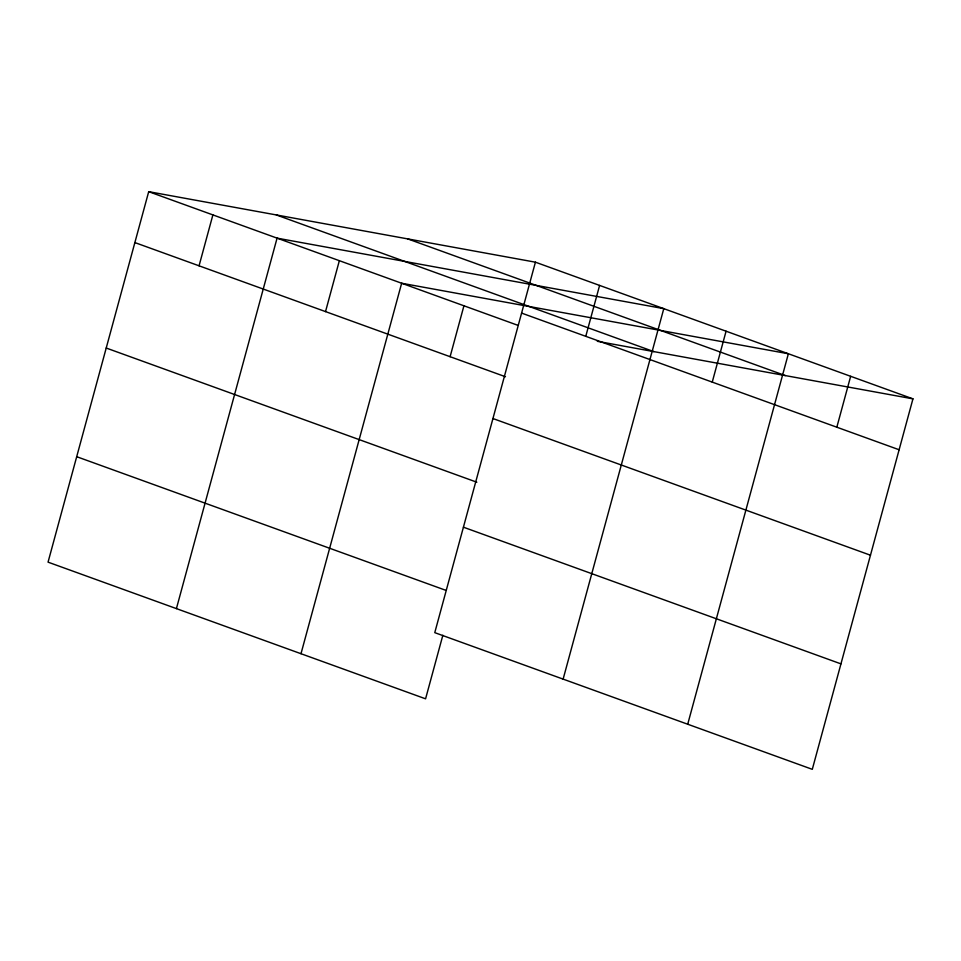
<?xml version="1.0" encoding="UTF-8"?>
<svg xmlns="http://www.w3.org/2000/svg" width="961" height="961" viewBox="0 0 961 961"><rect width="100%" height="100%" fill="white"/><g stroke="black" fill="none" stroke-linecap="round" stroke-linejoin="round"><path stroke-width="1.44" d="M535.421 262.185L434.768 632.65L812.297 769.329L912.95 398.851L535.421 262.185L148.703 191.671L48.05 562.149L425.579 698.815L442.853 635.257M199.059 265.813L212.886 214.916M176.416 608.613L277.068 238.148L663.787 308.649L563.122 679.127M325.527 311.604L339.353 260.695M300.997 653.708L401.65 283.243L788.368 353.756L687.716 724.222M450.108 356.699L463.935 305.79M585.766 336.326L599.604 285.417M712.245 382.106L726.072 331.209M836.827 427.213L850.653 376.304M597.298 341.299L912.95 398.851M407.8 238.917L785.329 375.583M276.324 214.94L653.852 351.618M521.595 313.094L899.124 449.76M148.703 191.671L517.931 325.335M134.876 242.58L505.486 376.748M492.945 418.54L870.474 555.218M106.227 348.038L476.824 482.206M463.418 527.193L840.947 663.871M76.7 456.691L445.928 590.354"/></g></svg>
